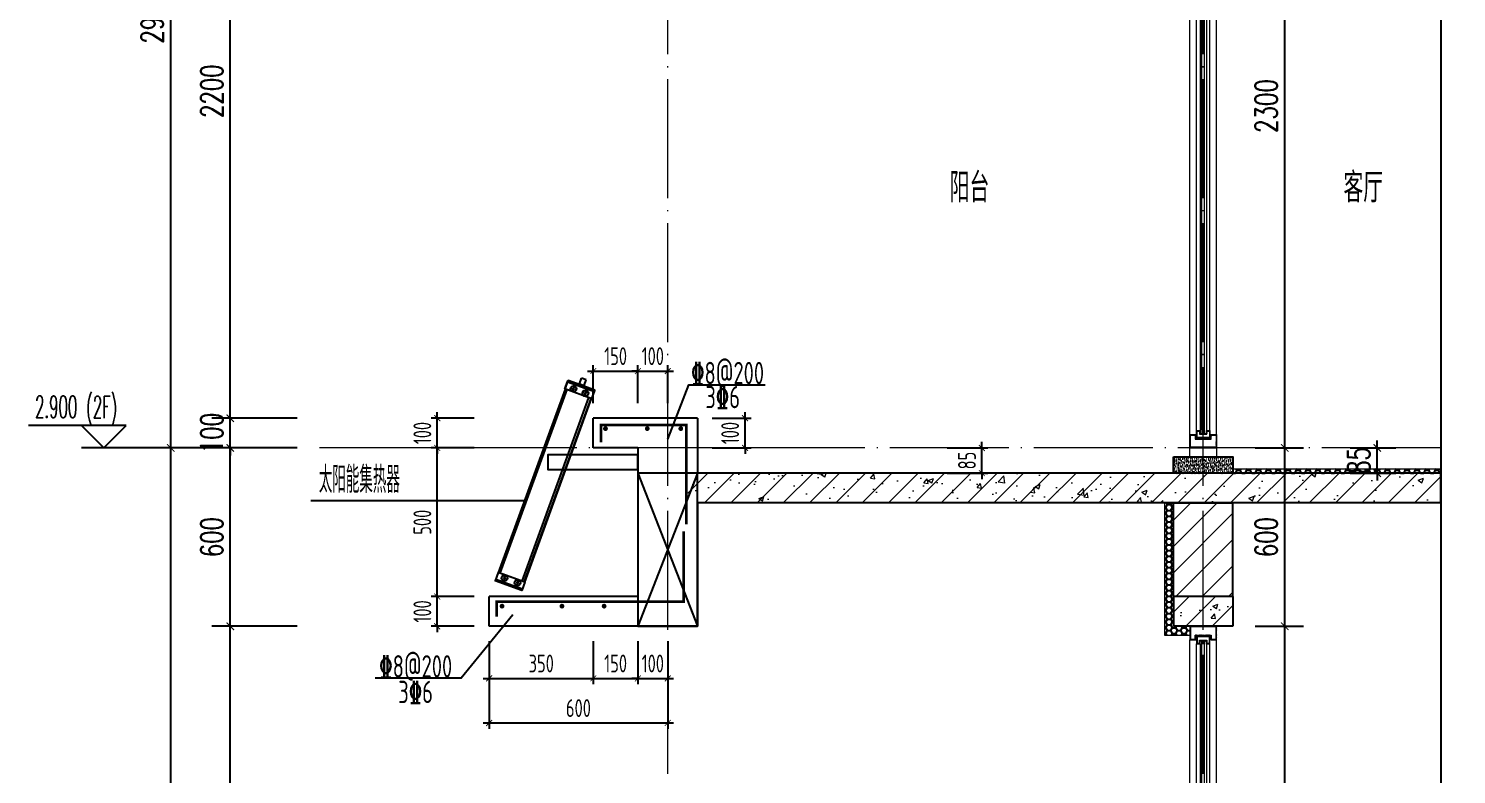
# Model space of a CAD drawing. Extents: x -1058961 to 23600, y -449123 to 2751847.
# Drawn here: x -97364 to -92565, y -31101 to -28592 of the extents above; entities that cross this region are included whole.
import ezdxf

# ---------------------------------------------------------------- set-up
doc = ezdxf.new("R2010")
doc.units = 0
doc.header["$LTSCALE"] = 1000
doc.linetypes.add('DOTE', pattern=[2.42, 2, -0.2, 0.02, -0.2])
doc.layers.get('0').update_dxf_attribs({"linetype": 'CONTINUOUS'})
doc.layers.get('DEFPOINTS').update_dxf_attribs({"linetype": 'CONTINUOUS'})
for name, color, linetype in [('DIM', 2, 'CONTINUOUS'), ('DIM_ELEV', 3, 'CONTINUOUS'), ('DIM_IDEN', 67, 'CONTINUOUS'), ('DIM_SYMB', 3, 'CONTINUOUS'), ('PUB_DIM', 3, 'CONTINUOUS'), ('PUB_TEXT', 2, 'CONTINUOUS'), ('REIN', 6, 'CONTINUOUS'), ('S-大样-砼线', 7, 'CONTINUOUS'), ('S-引出线', 40, 'CONTINUOUS'), ('TEXT', 2, 'CONTINUOUS'), ('WALL', 5, 'CONTINUOUS'), ('实线层', 7, 'CONTINUOUS'), ('立面-看线', 251, 'CONTINUOUS')]:
    doc.layers.add(name, color=color, linetype=linetype)
for name, color, linetype, lineweight in [('DOTE', 19, 'DOTE', 9), ('PUB_HATCH', 8, 'CONTINUOUS', 9), ('S_WINDOW', 144, 'CONTINUOUS', 15), ('细细', 250, 'CONTINUOUS', 0)]:
    doc.layers.add(name, color=color, linetype=linetype, lineweight=lineweight)
doc.styles.add('_TCH_DIM', font='SIMPLEX.shx', dxfattribs={"width": 0.7, "bigfont": 'GBCBIG.shx'})
doc.styles.add('_TCH_DIM_T3', font='SIMPLEX', dxfattribs={"width": 0.705882, "bigfont": 'GBCBIG'})
doc.styles.add('DIM_FONT_T3', font='SIMPLEX', dxfattribs={"width": 0.705882, "bigfont": 'GBCBIG'})
doc.styles.add('TSSD_DIMENSION', font='Tssdeng.shx', dxfattribs={"width": 0.7, "bigfont": 'tssdchn.shx'})
doc.styles.add('TSSD_REIN', font='tssdeng.shx', dxfattribs={"width": 0.7, "height": 300, "bigfont": 'tssdchn.shx'})
doc.dimstyles.new('_TCH_ARCH&&25', dxfattribs={"dimtxt": 74.375, "dimasz": 25, "dimexe": 62.5, "dimexo": 75, "dimgap": 25, "dimtad": 1, "dimdec": 0, "dimzin": 0, "dimdsep": 46, "dimtxsty": '_TCH_DIM_T3', "dimblk": 'ARCHTICK', "dimcen": 0.09, "dimclrt": 7, "dimazin": 0, "dimtfac": 1, "dimtdec": 0, "dimtix": 1, "dimtmove": 2, "dimatfit": 3, "dimldrblk": 'ARCHTICK', "dimfxl": 0, "dimtolj": 1, "dimtzin": 0, "dimarcsym": 0})
doc.dimstyles.new('TSSD_20_20', dxfattribs={"dimtxt": 60, "dimasz": 20, "dimexe": 20, "dimexo": 50, "dimgap": 20, "dimtad": 1, "dimdec": 0, "dimzin": 0, "dimdsep": 46, "dimtxsty": 'TSSD_DIMENSION', "dimblk": 'ARCHTICK', "dimblk1": 'ARCHTICK', "dimblk2": 'ARCHTICK', "dimcen": 0, "dimdle": 20, "dimclrt": 7, "dimadec": 0, "dimazin": 0, "dimtfac": 1, "dimtdec": 0, "dimtix": 1, "dimtmove": 2, "dimatfit": 3, "dimfxl": 0, "dimtolj": 1, "dimtzin": 0, "dimarcsym": 0})
pattern_1 = [(315, (145053.3697, 680712.4302), (-1.76776695, -1.76776695), []), (315, (145054.5482, 680712.4302), (-1.76776695, -1.76776695), [])]
pattern_2 = [(315, (145053.3697, 678374.192), (-1.76776695, -1.76776695), []), (315, (145054.5482, 678374.192), (-1.76776695, -1.76776695), [])]
pattern_3 = [(45, (-668291.086, 135539.91), (-44.194174, 44.194174), []), (50, (-668291.09, 135539.91), (179.315046, -15.688034), [18.75, -206.25]), (355, (-668291.09, 135539.91), (-34.687833, 188.048033), [15, -165]), (100.4514, (-668276.14, 135538.6), (144.627345, 172.359886), [15.93505, -175.28553]), (46.1842, (-668291.09, 135589.9), (266.81026, -41.37975), [28.125, -309.375]), (96.6356, (-668268.85, 135586.46), (233.66568, 243.52947), [23.90257, -262.92825]), (351.1842, (-668291.1, 135589.9), (233.66549, 243.52965), [22.5, -247.5]), (21, (-668266.09, 135577.41), (149.226763, -100.654723), [18.75, -206.25]), (326, (-668266.09, 135577.41), (60.828833, 181.28751), [15, -165]), (71.4514, (-668253.65, 135569.02), (210.055657, 80.632624), [15.93505, -175.28553]), (37.5, (-668291.086, 135539.91), (3.039964, 83.2234635), [0, -163, 0, -167.5, 0, -165.625]), (7.5, (-668291.09, 135539.91), (65.767384, 98.602928), [0, -95.5, 0, -159.25, 0, -63.125]), (327.5, (-668346.836, 135539.91), (133.455609, -5.638718), [0, -62.5, 0, -195, 0, -258.75]), (317.5, (-668371.84, 135539.91), (145.796542, 25.026246), [0, -81.25, 0, -129.5, 0, -183.75])]

# ---------------------------------------------------------------- blocks, each defined once
blk = doc.blocks.new('A$C01192DFB')
at = {"layer": '实线层', "color": 5}
for p, q in [((-245.2, 221), (-235.1, 248.7)), ((-244.8, 220.8), (-234.5, 249)), ((-146.5, 211.5), (-236.8, 244.3)), ((-146.9, 212), (-236.2, 244.4)), ((-235.1, 248.7), (-234.7, 248.5)), ((-145.3, 216.4), (-234.6, 248.9)), ((-145.2, 216.5), (-234.5, 249)), ((-196.4, 238.3), (-189.3, 257.6)), ((-174.3, 252.1), (-189.3, 257.6)), ((-181.3, 232.8), (-174.3, 252.1)), ((-468.5, -396.9), (-243.8, 220.5)), ((-243.5, 220.4), (-468.2, -397)), ((-467.7, -397.2), (-243, 220.2)), ((-240, 219.1), (-464.7, -398.3)), ((-239.5, 218.9), (-464.2, -398.5)), ((-166, 192.2), (-390.7, -425.2)), ((-165.7, 192), (-390.4, -425.3)), ((-155, 188.2), (-245.2, 221)), ((-219.7, 220.8), (-218.7, 223.5)), ((-217.8, 218.6), (-219.7, 220.8)), ((-219.4, 214.4), (-214.3, 228.2)), ((-218.7, 223.5), (-215.9, 224)), ((-215, 219.1), (-217.8, 218.6)), ((-215.9, 224), (-214, 221.8)), ((-214, 221.8), (-215, 219.1)), ((-196.4, 238.3), (-203, 237.5)), ((-176.7, 228), (-203, 237.5)), ((-196.4, 238.3), (-181.3, 232.8)), ((-181.3, 232.8), (-176.7, 228)), ((-179.3, 206.1), (-178.4, 208.8)), ((-177.5, 203.9), (-179.3, 206.1)), ((-179, 199.7), (-174, 213.5)), ((-178.4, 208.8), (-175.5, 209.3)), ((-174.6, 204.4), (-177.5, 203.9)), ((-175.5, 209.3), (-173.7, 207.1)), ((-173.7, 207.1), (-174.6, 204.4)), ((-155.5, 188.3), (-145.2, 216.5)), ((-155, 188.2), (-144.9, 215.9)), ((-144.9, 215.9), (-145.4, 216)), ((-381.9, -428.4), (-157.2, 189)), ((-156.8, 188.8), (-381.5, -428.6)), ((-381.1, -428.7), (-156.4, 188.7)), ((-469.9, -396.4), (-480, -424.1)), ((-480, -424.1), (-479.6, -424.3)), ((-469.5, -396.6), (-479.7, -424.8)), ((-390.4, -457.1), (-479.7, -424.6)), ((-390.5, -457.2), (-479.7, -424.8)), ((-388.2, -452.5), (-478.4, -419.7)), ((-388.8, -452.7), (-478.1, -420.2)), ((-379.7, -429.2), (-469.9, -396.4)), ((-379.7, -429.2), (-468, -397.1)), ((-450.2, -412.7), (-451.2, -415.4)), ((-451.2, -415.4), (-449.4, -417.6)), ((-445.9, -408), (-450.9, -421.8)), ((-447.4, -412.2), (-450.2, -412.7)), ((-449.4, -417.6), (-446.5, -417.1)), ((-445.5, -414.4), (-447.4, -412.2)), ((-446.5, -417.1), (-445.5, -414.4)), ((-406.6, -428.6), (-407.6, -431.3)), ((-407.6, -431.3), (-405.7, -433.5)), ((-402.2, -423.9), (-407.2, -437.7)), ((-403.7, -428.1), (-406.6, -428.6)), ((-401.9, -430.3), (-403.7, -428.1)), ((-402.9, -433), (-401.9, -430.3)), ((-380.2, -429.1), (-390.5, -457.2)), ((-379.7, -429.2), (-389.8, -456.9)), ((-405.7, -433.5), (-402.9, -433)), ((-389.8, -456.9), (-390.3, -456.8))]:
    blk.add_line(p, q, dxfattribs=at)
for points in [[(-236.8, 244.3), (-236.7, 244.4), (-236.5, 244.5), (-236.4, 244.5), (-236.2, 244.4)], [(-146.5, 211.5), (-146.5, 211.6), (-146.6, 211.7), (-146.7, 211.9), (-146.9, 212)], [(-478.4, -419.7), (-478.4, -419.8), (-478.4, -420), (-478.2, -420.1), (-478.1, -420.2)], [(-388.2, -452.5), (-388.3, -452.6), (-388.4, -452.7), (-388.6, -452.7), (-388.8, -452.7)]]:
    blk.add_lwpolyline(points, dxfattribs=at)
blk.add_lwpolyline([(0, 0), (-302.4, 0), (-302.4, -49.7), (0, -49.7)], close=True, dxfattribs=at)
for centre, radius in [((-216.8, 221.3), 10), ((-216.8, 221.3), 9.5), ((-176.5, 206.6), 10), ((-176.5, 206.6), 9.5), ((-448.4, -414.9), 10), ((-448.4, -414.9), 9.5), ((-404.7, -430.8), 10), ((-404.7, -430.8), 9.5)]:
    blk.add_circle(centre, radius, dxfattribs=at)
for centre, start, end in [((-234.7, 248.5), 70, 160), ((-145.4, 216), 340, 70), ((-479.6, -424.3), 160, 250), ((-390.3, -456.8), 250, 340)]:
    blk.add_arc(centre, 0.5, start, end, dxfattribs=at)
blk = doc.blocks.new('afzdfsregf')
at = {"layer": '细细'}
h = blk.add_hatch(dxfattribs=at)
h.set_pattern_fill('金属', color=256, style=0)
h.set_pattern_definition(pattern_1)
h.paths.add_polyline_path([(221063.8, 608913.8), (221043.8, 608913.8), (221043.8, 608927.3), (220993.8, 608927.3), (220993.8, 608913.8), (220973.8, 608913.8), (220973.8, 608958.8), (221063.8, 608958.8)])
h.paths.add_polyline_path([(221045.8, 608929.3), (221045.8, 608915.8), (221061.8, 608915.8), (221061.8, 608956.8), (220975.8, 608956.8), (220975.8, 608915.8), (220991.8, 608915.8), (220991.8, 608929.3)], flags=16)
h = blk.add_hatch(dxfattribs=at)
h.set_pattern_fill('金属', color=256, style=0)
h.set_pattern_definition(pattern_1)
h.paths.add_polyline_path([(220996.3, 608925.3), (220996.3, 608900.3), (221008.3, 608900.3), (221008.3, 608910.3), (221029.3, 608910.3), (221029.3, 608900.3), (221041.3, 608900.3), (221041.3, 608925.3)])
h.paths.add_polyline_path([(221039.3, 608923.3), (221039.3, 608902.3), (221031.3, 608902.3), (221031.3, 608912.3), (221006.3, 608912.3), (221006.3, 608902.3), (220998.3, 608902.3), (220998.3, 608923.3)], flags=16)
h = blk.add_hatch(color=256, dxfattribs=at)
edge = h.paths.add_edge_path()
edge.add_line((221023.3, 608910.3), (221023.3, 608898.3))
edge.add_arc((221018.8, 608890), 9.44, 61.5175, 118.4825)
edge.add_line((221014.3, 608898.3), (221014.3, 608910.3))
edge.add_arc((221018.8, 608918.6), 9.44, 241.5175, 298.4825)
h = blk.add_hatch(color=256, dxfattribs=at)
edge = h.paths.add_edge_path()
edge.add_line((221023.3, 606707.3), (221023.3, 606719.3))
edge.add_arc((221018.8, 606727.6), 9.44, 241.5175, 298.4825, ccw=False)
edge.add_line((221014.3, 606719.3), (221014.3, 606707.3))
edge.add_arc((221018.8, 606699), 9.44, 61.5175, 118.4825, ccw=False)
h = blk.add_hatch(dxfattribs=at)
h.set_pattern_fill('金属', color=256, style=0)
h.set_pattern_definition(pattern_2)
h.paths.add_polyline_path([(221063.8, 606703.8), (221043.8, 606703.8), (221043.8, 606690.3), (220993.8, 606690.3), (220993.8, 606703.8), (220973.8, 606703.8), (220973.8, 606658.8), (221063.8, 606658.8)])
h.paths.add_polyline_path([(221045.8, 606688.3), (221045.8, 606701.8), (221061.8, 606701.8), (221061.8, 606660.8), (220975.8, 606660.8), (220975.8, 606701.8), (220991.8, 606701.8), (220991.8, 606688.3)], flags=16)
h = blk.add_hatch(dxfattribs=at)
h.set_pattern_fill('金属', color=256, style=0)
h.set_pattern_definition(pattern_2)
h.paths.add_polyline_path([(220996.3, 606692.3), (220996.3, 606717.3), (221008.3, 606717.3), (221008.3, 606707.3), (221029.3, 606707.3), (221029.3, 606717.3), (221041.3, 606717.3), (221041.3, 606692.3)])
h.paths.add_polyline_path([(221039.3, 606694.3), (221039.3, 606715.3), (221031.3, 606715.3), (221031.3, 606705.3), (221006.3, 606705.3), (221006.3, 606715.3), (220998.3, 606715.3), (220998.3, 606694.3)], flags=16)
at = {"layer": 'S_WINDOW'}
for p, q in [((220973.8, 606703.8), (220973.8, 608913.8)), ((220996.3, 606717.3), (220996.3, 608900.3)), ((221041.3, 606717.3), (221041.3, 608900.3)), ((221063.8, 606703.8), (221063.8, 608913.8))]:
    blk.add_line(p, q, dxfattribs=at)
for points in [[(220973.8, 608958.8), (220973.8, 608913.8), (220993.8, 608913.8), (220993.8, 608927.3), (221043.8, 608927.3), (221043.8, 608913.8), (221063.8, 608913.8), (221063.8, 608958.8)], [(220975.8, 608956.8), (220975.8, 608915.8), (220991.8, 608915.8), (220991.8, 608929.3), (221045.8, 608929.3), (221045.8, 608915.8), (221061.8, 608915.8), (221061.8, 608956.8)], [(220996.3, 608925.3), (220996.3, 608900.3), (221008.3, 608900.3), (221008.3, 608910.3), (221029.3, 608910.3), (221029.3, 608900.3), (221041.3, 608900.3), (221041.3, 608925.3)], [(220998.3, 608923.3), (220998.3, 608902.3), (221006.3, 608902.3), (221006.3, 608912.3), (221031.3, 608912.3), (221031.3, 608902.3), (221039.3, 608902.3), (221039.3, 608923.3)], [(220973.8, 606658.8), (220973.8, 606703.8), (220993.8, 606703.8), (220993.8, 606690.3), (221043.8, 606690.3), (221043.8, 606703.8), (221063.8, 606703.8), (221063.8, 606658.8)], [(220975.8, 606660.8), (220975.8, 606701.8), (220991.8, 606701.8), (220991.8, 606688.3), (221045.8, 606688.3), (221045.8, 606701.8), (221061.8, 606701.8), (221061.8, 606660.8)], [(220996.3, 606692.3), (220996.3, 606717.3), (221008.3, 606717.3), (221008.3, 606707.3), (221029.3, 606707.3), (221029.3, 606717.3), (221041.3, 606717.3), (221041.3, 606692.3)], [(220998.3, 606694.3), (220998.3, 606715.3), (221006.3, 606715.3), (221006.3, 606705.3), (221031.3, 606705.3), (221031.3, 606715.3), (221039.3, 606715.3), (221039.3, 606694.3)]]:
    blk.add_lwpolyline(points, close=True, dxfattribs=at)
at = {"layer": '细细'}
for points in [[(221008.3, 608900.3), (221008.3, 606717.3)], [(221014.3, 606719.3), (221014.3, 608910.3)], [(221023.3, 606719.3), (221023.3, 608910.3)], [(221029.3, 608900.3), (221029.3, 606717.3)]]:
    blk.add_lwpolyline(points, dxfattribs=at)
for points in [[(221023.3, 608910.3), (221023.3, 608898.3, 0.253805), (221014.3, 608898.3), (221014.3, 608910.3, 0.253805)], [(221023.3, 606707.3), (221023.3, 606719.3, -0.253805), (221014.3, 606719.3), (221014.3, 606707.3, -0.253805)]]:
    blk.add_lwpolyline(points, format="xyb", close=True, dxfattribs=at)
blk = doc.blocks.new('_ArchTick')
at = {"color": 0, "linetype": 'ByBlock', "const_width": 0.15}
blk.add_lwpolyline([(-0.5, -0.5), (0.5, 0.5)], dxfattribs=at)
blk = doc.blocks.new('*D1685')
at = {"layer": 'DEFPOINTS', "color": 0}
for p in [(-93315.9, -30603.1), (-93141.9, -30603.1), (-93315.9, -32903.1)]:
    blk.add_point(p, dxfattribs=at)
at = {"layer": 'PUB_DIM', "color": 0, "lineweight": -2}
for p, q in [((-93240.9, -30603.1), (-93079.4, -30603.1)), ((-93141.9, -32903.1), (-93141.9, -30603.1)), ((-93240.9, -32903.1), (-93079.4, -32903.1))]:
    blk.add_line(p, q, dxfattribs=at)
at = {"layer": 'PUB_DIM', "color": 0, "lineweight": -2, "xscale": 25, "yscale": 25, "zscale": 25}
for p, rotation in [((-93141.9, -30603.1), 90), ((-93141.9, -32903.1), 270)]:
    blk.add_blockref('_ArchTick', p, dxfattribs=dict(at, rotation=rotation))
at = {"layer": 'PUB_DIM', "color": 7, "insert": (-93204.1, -31753.1), "char_height": 74.38, "attachment_point": 5, "rotation": 90, "style": '_TCH_DIM_T3'}
blk.add_mtext('\\A1;2300', dxfattribs=at)
blk = doc.blocks.new('*D1686')
at = {"layer": 'DEFPOINTS', "color": 0}
for p in [(-93315.9, -30003.1), (-93141.9, -30003.1), (-93315.9, -30603.1)]:
    blk.add_point(p, dxfattribs=at)
at = {"layer": 'PUB_DIM', "color": 0, "lineweight": -2}
for p, q in [((-93240.9, -30003.1), (-93079.4, -30003.1)), ((-93141.9, -30603.1), (-93141.9, -30003.1)), ((-93240.9, -30603.1), (-93079.4, -30603.1))]:
    blk.add_line(p, q, dxfattribs=at)
at = {"layer": 'PUB_DIM', "color": 0, "lineweight": -2, "xscale": 25, "yscale": 25, "zscale": 25}
for p, rotation in [((-93141.9, -30003.1), 90), ((-93141.9, -30603.1), 270)]:
    blk.add_blockref('_ArchTick', p, dxfattribs=dict(at, rotation=rotation))
at = {"layer": 'PUB_DIM', "color": 7, "insert": (-93204.1, -30303.1), "char_height": 74.38, "attachment_point": 5, "rotation": 90, "style": '_TCH_DIM_T3'}
blk.add_mtext('\\A1;600', dxfattribs=at)
blk = doc.blocks.new('*D1687')
at = {"layer": 'DEFPOINTS', "color": 0}
for p in [(-93315.9, -27703.1), (-93141.9, -27703.1), (-93315.9, -30003.1)]:
    blk.add_point(p, dxfattribs=at)
at = {"layer": 'PUB_DIM', "color": 0, "lineweight": -2}
for p, q in [((-93240.9, -27703.1), (-93079.4, -27703.1)), ((-93141.9, -30003.1), (-93141.9, -27703.1)), ((-93240.9, -30003.1), (-93079.4, -30003.1))]:
    blk.add_line(p, q, dxfattribs=at)
at = {"layer": 'PUB_DIM', "color": 0, "lineweight": -2, "xscale": 25, "yscale": 25, "zscale": 25}
for p, rotation in [((-93141.9, -27703.1), 90), ((-93141.9, -30003.1), 270)]:
    blk.add_blockref('_ArchTick', p, dxfattribs=dict(at, rotation=rotation))
at = {"layer": 'PUB_DIM', "color": 7, "insert": (-93204.1, -28853.1), "char_height": 74.38, "attachment_point": 5, "rotation": 90, "style": '_TCH_DIM_T3'}
blk.add_mtext('\\A1;2300', dxfattribs=at)
blk = doc.blocks.new('*D1711')
at = {"layer": 'DEFPOINTS', "color": 0}
for p in [(-95815.9, -30603.1), (-95215.9, -30603.1), (-95215.9, -30928.2)]:
    blk.add_point(p, dxfattribs=at)
at = {"layer": 'DIM', "color": 0, "lineweight": -2}
for p, q in [((-95815.9, -30653.1), (-95815.9, -30948.2)), ((-95215.9, -30653.1), (-95215.9, -30948.2)), ((-95835.9, -30928.2), (-95195.9, -30928.2))]:
    blk.add_line(p, q, dxfattribs=at)
at = {"layer": 'DIM', "color": 0, "lineweight": -2, "xscale": 20, "yscale": 20, "zscale": 20, "rotation": 180}
blk.add_blockref('_ArchTick', (-95815.9, -30928.2), dxfattribs=at)
at = {"layer": 'DIM', "color": 0, "lineweight": -2, "xscale": 20, "yscale": 20, "zscale": 20}
blk.add_blockref('_ArchTick', (-95215.9, -30928.2), dxfattribs=at)
at = {"layer": 'DIM', "color": 7, "insert": (-95515.9, -30878.2), "char_height": 60, "attachment_point": 5, "style": 'TSSD_DIMENSION'}
blk.add_mtext('\\A1;600', dxfattribs=at)
blk = doc.blocks.new('*D1712')
at = {"layer": 'DEFPOINTS', "color": 0}
for p in [(-95815.9, -30603.1), (-95465.9, -30603.1), (-95465.9, -30778.2)]:
    blk.add_point(p, dxfattribs=at)
at = {"layer": 'DIM', "color": 0, "lineweight": -2}
for p, q in [((-95815.9, -30653.1), (-95815.9, -30798.2)), ((-95465.9, -30653.1), (-95465.9, -30798.2)), ((-95835.9, -30778.2), (-95445.9, -30778.2))]:
    blk.add_line(p, q, dxfattribs=at)
at = {"layer": 'DIM', "color": 0, "lineweight": -2, "xscale": 20, "yscale": 20, "zscale": 20, "rotation": 180}
blk.add_blockref('_ArchTick', (-95815.9, -30778.2), dxfattribs=at)
at = {"layer": 'DIM', "color": 0, "lineweight": -2, "xscale": 20, "yscale": 20, "zscale": 20}
blk.add_blockref('_ArchTick', (-95465.9, -30778.2), dxfattribs=at)
at = {"layer": 'DIM', "color": 7, "insert": (-95640.9, -30728.2), "char_height": 60, "attachment_point": 5, "style": 'TSSD_DIMENSION'}
blk.add_mtext('\\A1;350', dxfattribs=at)
blk = doc.blocks.new('*D1713')
at = {"layer": 'DEFPOINTS', "color": 0}
for p in [(-95465.9, -30603.1), (-95315.9, -30603.1), (-95315.9, -30778.2)]:
    blk.add_point(p, dxfattribs=at)
at = {"layer": 'DIM', "color": 0, "lineweight": -2}
for p, q in [((-95465.9, -30653.1), (-95465.9, -30798.2)), ((-95315.9, -30653.1), (-95315.9, -30798.2)), ((-95485.9, -30778.2), (-95295.9, -30778.2))]:
    blk.add_line(p, q, dxfattribs=at)
at = {"layer": 'DIM', "color": 0, "lineweight": -2, "xscale": 20, "yscale": 20, "zscale": 20, "rotation": 180}
blk.add_blockref('_ArchTick', (-95465.9, -30778.2), dxfattribs=at)
at = {"layer": 'DIM', "color": 0, "lineweight": -2, "xscale": 20, "yscale": 20, "zscale": 20}
blk.add_blockref('_ArchTick', (-95315.9, -30778.2), dxfattribs=at)
at = {"layer": 'DIM', "color": 7, "insert": (-95390.9, -30728.2), "char_height": 60, "attachment_point": 5, "style": 'TSSD_DIMENSION'}
blk.add_mtext('\\A1;150', dxfattribs=at)
blk = doc.blocks.new('*D1714')
at = {"layer": 'DEFPOINTS', "color": 0}
for p in [(-95315.9, -30603.1), (-95215.9, -30603.1), (-95215.9, -30778.2)]:
    blk.add_point(p, dxfattribs=at)
at = {"layer": 'DIM', "color": 0, "lineweight": -2}
for p, q in [((-95315.9, -30653.1), (-95315.9, -30798.2)), ((-95215.9, -30653.1), (-95215.9, -30798.2)), ((-95315.9, -30778.2), (-95335.9, -30778.2)), ((-95315.9, -30778.2), (-95215.9, -30778.2)), ((-95215.9, -30778.2), (-95195.9, -30778.2))]:
    blk.add_line(p, q, dxfattribs=at)
at = {"layer": 'DIM', "color": 0, "lineweight": -2, "xscale": 20, "yscale": 20, "zscale": 20}
blk.add_blockref('_ArchTick', (-95315.9, -30778.2), dxfattribs=at)
at = {"layer": 'DIM', "color": 0, "lineweight": -2, "xscale": 20, "yscale": 20, "zscale": 20, "rotation": 180}
blk.add_blockref('_ArchTick', (-95215.9, -30778.2), dxfattribs=at)
at = {"layer": 'DIM', "color": 7, "insert": (-95265.9, -30728.2), "char_height": 60, "attachment_point": 5, "style": 'TSSD_DIMENSION'}
blk.add_mtext('\\A1;100', dxfattribs=at)
blk = doc.blocks.new('*D1715')
at = {"layer": 'DEFPOINTS', "color": 0}
for p in [(-94326.1, -30003.1), (-94160.1, -30003.1), (-94326.1, -30088.1)]:
    blk.add_point(p, dxfattribs=at)
at = {"layer": 'DIM', "color": 0, "lineweight": -2}
for p, q in [((-94160.1, -30003.1), (-94160.1, -29983.1)), ((-94276.1, -30003.1), (-94140.1, -30003.1)), ((-94160.1, -30088.1), (-94160.1, -30003.1)), ((-94276.1, -30088.1), (-94140.1, -30088.1)), ((-94160.1, -30088.1), (-94160.1, -30108.1))]:
    blk.add_line(p, q, dxfattribs=at)
at = {"layer": 'DIM', "color": 0, "lineweight": -2, "xscale": 20, "yscale": 20, "zscale": 20}
for p, rotation in [((-94160.1, -30003.1), 270), ((-94160.1, -30088.1), 90)]:
    blk.add_blockref('_ArchTick', p, dxfattribs=dict(at, rotation=rotation))
at = {"layer": 'DIM', "color": 7, "insert": (-94210.1, -30045.6), "char_height": 60, "attachment_point": 5, "rotation": 90, "style": 'TSSD_DIMENSION'}
blk.add_mtext('\\A1;85', dxfattribs=at)
blk = doc.blocks.new('*D1716')
at = {"layer": 'DEFPOINTS', "color": 0}
for p in [(-92997, -30003.1), (-92831, -30003.1), (-92997, -30088.1)]:
    blk.add_point(p, dxfattribs=at)
at = {"layer": 'PUB_DIM', "color": 0, "lineweight": -2}
for p, q in [((-92831, -30003.1), (-92831, -29978.1)), ((-92922, -30003.1), (-92768.5, -30003.1)), ((-92831, -30088.1), (-92831, -30003.1)), ((-92922, -30088.1), (-92768.5, -30088.1)), ((-92831, -30088.1), (-92831, -30113.1))]:
    blk.add_line(p, q, dxfattribs=at)
at = {"layer": 'PUB_DIM', "color": 0, "lineweight": -2, "xscale": 25, "yscale": 25, "zscale": 25}
for p, rotation in [((-92831, -30003.1), 270), ((-92831, -30088.1), 90)]:
    blk.add_blockref('_ArchTick', p, dxfattribs=dict(at, rotation=rotation))
at = {"layer": 'PUB_DIM', "color": 7, "insert": (-92893.2, -30045.6), "char_height": 74.38, "attachment_point": 5, "rotation": 90, "style": '_TCH_DIM_T3'}
blk.add_mtext('\\A1;85', dxfattribs=at)
blk = doc.blocks.new('*D1717')
at = {"layer": 'DEFPOINTS', "color": 0}
for p in [(-95315.9, -29744.5), (-95465.9, -29903.1), (-95315.9, -29903.1)]:
    blk.add_point(p, dxfattribs=at)
at = {"layer": 'DIM', "color": 0, "lineweight": -2}
for p, q in [((-95485.9, -29744.5), (-95295.9, -29744.5)), ((-95465.9, -29853.1), (-95465.9, -29724.5)), ((-95315.9, -29853.1), (-95315.9, -29724.5))]:
    blk.add_line(p, q, dxfattribs=at)
at = {"layer": 'DIM', "color": 0, "lineweight": -2, "xscale": 20, "yscale": 20, "zscale": 20, "rotation": 180}
blk.add_blockref('_ArchTick', (-95465.9, -29744.5), dxfattribs=at)
at = {"layer": 'DIM', "color": 0, "lineweight": -2, "xscale": 20, "yscale": 20, "zscale": 20}
blk.add_blockref('_ArchTick', (-95315.9, -29744.5), dxfattribs=at)
at = {"layer": 'DIM', "color": 7, "insert": (-95390.9, -29694.5), "char_height": 60, "attachment_point": 5, "style": 'TSSD_DIMENSION'}
blk.add_mtext('\\A1;150', dxfattribs=at)
blk = doc.blocks.new('*D1718')
at = {"layer": 'DEFPOINTS', "color": 0}
for p in [(-95215.9, -29744.5), (-95315.9, -29903.1), (-95215.9, -29903.1)]:
    blk.add_point(p, dxfattribs=at)
at = {"layer": 'DIM', "color": 0, "lineweight": -2}
for p, q in [((-95315.9, -29744.5), (-95335.9, -29744.5)), ((-95315.9, -29853.1), (-95315.9, -29724.5)), ((-95315.9, -29744.5), (-95215.9, -29744.5)), ((-95215.9, -29853.1), (-95215.9, -29724.5)), ((-95215.9, -29744.5), (-95195.9, -29744.5))]:
    blk.add_line(p, q, dxfattribs=at)
at = {"layer": 'DIM', "color": 0, "lineweight": -2, "xscale": 20, "yscale": 20, "zscale": 20}
blk.add_blockref('_ArchTick', (-95315.9, -29744.5), dxfattribs=at)
at = {"layer": 'DIM', "color": 0, "lineweight": -2, "xscale": 20, "yscale": 20, "zscale": 20, "rotation": 180}
blk.add_blockref('_ArchTick', (-95215.9, -29744.5), dxfattribs=at)
at = {"layer": 'DIM', "color": 7, "insert": (-95265.9, -29694.5), "char_height": 60, "attachment_point": 5, "style": 'TSSD_DIMENSION'}
blk.add_mtext('\\A1;100', dxfattribs=at)
blk = doc.blocks.new('*D1719')
at = {"layer": 'DEFPOINTS', "color": 0}
for p in [(-95115.9, -29903.1), (-94955.9, -29903.1), (-95115.9, -30003.1)]:
    blk.add_point(p, dxfattribs=at)
at = {"layer": 'DIM', "color": 0, "lineweight": -2}
for p, q in [((-94955.9, -29903.1), (-94955.9, -29883.1)), ((-95065.9, -29903.1), (-94935.9, -29903.1)), ((-94955.9, -30003.1), (-94955.9, -29903.1)), ((-95065.9, -30003.1), (-94935.9, -30003.1)), ((-94955.9, -30003.1), (-94955.9, -30023.1))]:
    blk.add_line(p, q, dxfattribs=at)
at = {"layer": 'DIM', "color": 0, "lineweight": -2, "xscale": 20, "yscale": 20, "zscale": 20}
for p, rotation in [((-94955.9, -29903.1), 270), ((-94955.9, -30003.1), 90)]:
    blk.add_blockref('_ArchTick', p, dxfattribs=dict(at, rotation=rotation))
at = {"layer": 'DIM', "color": 7, "insert": (-95005.9, -29953.1), "char_height": 60, "attachment_point": 5, "rotation": 90, "style": 'TSSD_DIMENSION'}
blk.add_mtext('\\A1;100', dxfattribs=at)
blk = doc.blocks.new('*D1720')
at = {"layer": 'DEFPOINTS', "color": 0}
for p in [(-95990.5, -29903.1), (-95815.9, -29903.1), (-95815.9, -30003.1)]:
    blk.add_point(p, dxfattribs=at)
at = {"layer": 'DIM', "color": 0, "lineweight": -2}
for p, q in [((-95990.5, -29903.1), (-95990.5, -29883.1)), ((-95865.9, -29903.1), (-96010.5, -29903.1)), ((-95990.5, -30003.1), (-95990.5, -29903.1)), ((-95865.9, -30003.1), (-96010.5, -30003.1)), ((-95990.5, -30003.1), (-95990.5, -30023.1))]:
    blk.add_line(p, q, dxfattribs=at)
at = {"layer": 'DIM', "color": 0, "lineweight": -2, "xscale": 20, "yscale": 20, "zscale": 20}
for p, rotation in [((-95990.5, -29903.1), 270), ((-95990.5, -30003.1), 90)]:
    blk.add_blockref('_ArchTick', p, dxfattribs=dict(at, rotation=rotation))
at = {"layer": 'DIM', "color": 7, "insert": (-96040.5, -29953.1), "char_height": 60, "attachment_point": 5, "rotation": 90, "style": 'TSSD_DIMENSION'}
blk.add_mtext('\\A1;100', dxfattribs=at)
blk = doc.blocks.new('*D1721')
at = {"layer": 'DEFPOINTS', "color": 0}
for p in [(-95990.5, -30003.1), (-95815.9, -30003.1), (-95815.9, -30503.1)]:
    blk.add_point(p, dxfattribs=at)
at = {"layer": 'DIM', "color": 0, "lineweight": -2}
for p, q in [((-95990.5, -30523.1), (-95990.5, -29983.1)), ((-95865.9, -30003.1), (-96010.5, -30003.1)), ((-95865.9, -30503.1), (-96010.5, -30503.1))]:
    blk.add_line(p, q, dxfattribs=at)
at = {"layer": 'DIM', "color": 0, "lineweight": -2, "xscale": 20, "yscale": 20, "zscale": 20}
for p, rotation in [((-95990.5, -30003.1), 90), ((-95990.5, -30503.1), 270)]:
    blk.add_blockref('_ArchTick', p, dxfattribs=dict(at, rotation=rotation))
at = {"layer": 'DIM', "color": 7, "insert": (-96040.5, -30253.1), "char_height": 60, "attachment_point": 5, "rotation": 90, "style": 'TSSD_DIMENSION'}
blk.add_mtext('\\A1;500', dxfattribs=at)
blk = doc.blocks.new('*D1722')
at = {"layer": 'DEFPOINTS', "color": 0}
for p in [(-95990.5, -30503.1), (-95815.9, -30503.1), (-95815.9, -30603.1)]:
    blk.add_point(p, dxfattribs=at)
at = {"layer": 'DIM', "color": 0, "lineweight": -2}
for p, q in [((-95865.9, -30503.1), (-96010.5, -30503.1)), ((-95990.5, -30503.1), (-95990.5, -30483.1)), ((-95990.5, -30603.1), (-95990.5, -30503.1)), ((-95865.9, -30603.1), (-96010.5, -30603.1)), ((-95990.5, -30603.1), (-95990.5, -30623.1))]:
    blk.add_line(p, q, dxfattribs=at)
at = {"layer": 'DIM', "color": 0, "lineweight": -2, "xscale": 20, "yscale": 20, "zscale": 20}
for p, rotation in [((-95990.5, -30503.1), 270), ((-95990.5, -30603.1), 90)]:
    blk.add_blockref('_ArchTick', p, dxfattribs=dict(at, rotation=rotation))
at = {"layer": 'DIM', "color": 7, "insert": (-96040.5, -30553.1), "char_height": 60, "attachment_point": 5, "rotation": 90, "style": 'TSSD_DIMENSION'}
blk.add_mtext('\\A1;100', dxfattribs=at)
blk = doc.blocks.new('*D1550')
at = {"layer": 'DEFPOINTS', "color": 0}
for p in [(-96686.1, -30603.1), (-96386.1, -30603.1), (-96386.1, -32303.1)]:
    blk.add_point(p, dxfattribs=at)
at = {"layer": 'PUB_DIM', "color": 0, "lineweight": -2}
for p, q in [((-96461.1, -30603.1), (-96748.6, -30603.1)), ((-96686.1, -32303.1), (-96686.1, -30603.1)), ((-96461.1, -32303.1), (-96748.6, -32303.1))]:
    blk.add_line(p, q, dxfattribs=at)
at = {"layer": 'PUB_DIM', "color": 0, "lineweight": -2, "xscale": 25, "yscale": 25, "zscale": 25}
for p, rotation in [((-96686.1, -30603.1), 90), ((-96686.1, -32303.1), 270)]:
    blk.add_blockref('_ArchTick', p, dxfattribs=dict(at, rotation=rotation))
at = {"layer": 'PUB_DIM', "color": 7, "insert": (-96748.3, -31453.1), "char_height": 74.38, "attachment_point": 5, "rotation": 90, "style": '_TCH_DIM_T3'}
blk.add_mtext('\\A1;1700', dxfattribs=at)
blk = doc.blocks.new('*D1551')
at = {"layer": 'DEFPOINTS', "color": 0}
for p in [(-96686.1, -30003.1), (-96386.1, -30003.1), (-96386.1, -30603.1)]:
    blk.add_point(p, dxfattribs=at)
at = {"layer": 'PUB_DIM', "color": 0, "lineweight": -2}
for p, q in [((-96461.1, -30003.1), (-96748.6, -30003.1)), ((-96686.1, -30603.1), (-96686.1, -30003.1)), ((-96461.1, -30603.1), (-96748.6, -30603.1))]:
    blk.add_line(p, q, dxfattribs=at)
at = {"layer": 'PUB_DIM', "color": 0, "lineweight": -2, "xscale": 25, "yscale": 25, "zscale": 25}
for p, rotation in [((-96686.1, -30003.1), 90), ((-96686.1, -30603.1), 270)]:
    blk.add_blockref('_ArchTick', p, dxfattribs=dict(at, rotation=rotation))
at = {"layer": 'PUB_DIM', "color": 7, "insert": (-96748.3, -30303.1), "char_height": 74.38, "attachment_point": 5, "rotation": 90, "style": '_TCH_DIM_T3'}
blk.add_mtext('\\A1;600', dxfattribs=at)
blk = doc.blocks.new('*D1552')
at = {"layer": 'DEFPOINTS', "color": 0}
for p in [(-96686.1, -29903.1), (-96386.1, -29903.1), (-96386.1, -30003.1)]:
    blk.add_point(p, dxfattribs=at)
at = {"layer": 'PUB_DIM', "color": 0, "lineweight": -2}
for p, q in [((-96686.1, -29903.1), (-96686.1, -29878.1)), ((-96461.1, -29903.1), (-96748.6, -29903.1)), ((-96686.1, -30003.1), (-96686.1, -29903.1)), ((-96461.1, -30003.1), (-96748.6, -30003.1)), ((-96686.1, -30003.1), (-96686.1, -30028.1))]:
    blk.add_line(p, q, dxfattribs=at)
at = {"layer": 'PUB_DIM', "color": 0, "lineweight": -2, "xscale": 25, "yscale": 25, "zscale": 25}
for p, rotation in [((-96686.1, -29903.1), 270), ((-96686.1, -30003.1), 90)]:
    blk.add_blockref('_ArchTick', p, dxfattribs=dict(at, rotation=rotation))
at = {"layer": 'PUB_DIM', "color": 7, "insert": (-96748.3, -29953.1), "char_height": 74.38, "attachment_point": 5, "rotation": 90, "style": '_TCH_DIM_T3'}
blk.add_mtext('\\A1;100', dxfattribs=at)
blk = doc.blocks.new('*D1553')
at = {"layer": 'DEFPOINTS', "color": 0}
for p in [(-96686.1, -27703.1), (-96386.1, -27703.1), (-96386.1, -29903.1)]:
    blk.add_point(p, dxfattribs=at)
at = {"layer": 'PUB_DIM', "color": 0, "lineweight": -2}
for p, q in [((-96461.1, -27703.1), (-96748.6, -27703.1)), ((-96686.1, -29903.1), (-96686.1, -27703.1)), ((-96461.1, -29903.1), (-96748.6, -29903.1))]:
    blk.add_line(p, q, dxfattribs=at)
at = {"layer": 'PUB_DIM', "color": 0, "lineweight": -2, "xscale": 25, "yscale": 25, "zscale": 25}
for p, rotation in [((-96686.1, -27703.1), 90), ((-96686.1, -29903.1), 270)]:
    blk.add_blockref('_ArchTick', p, dxfattribs=dict(at, rotation=rotation))
at = {"layer": 'PUB_DIM', "color": 7, "insert": (-96748.3, -28803.1), "char_height": 74.38, "attachment_point": 5, "rotation": 90, "style": '_TCH_DIM_T3'}
blk.add_mtext('\\A1;2200', dxfattribs=at)
blk = doc.blocks.new('*D1569')
at = {"layer": 'DEFPOINTS', "color": 0}
for p in [(-96886.1, -30003.1), (-96386.1, -30003.1), (-96386.1, -32903.1)]:
    blk.add_point(p, dxfattribs=at)
at = {"layer": 'PUB_DIM', "color": 0, "lineweight": -2}
for p, q in [((-96461.1, -30003.1), (-96948.6, -30003.1)), ((-96886.1, -32903.1), (-96886.1, -30003.1)), ((-96461.1, -32903.1), (-96948.6, -32903.1))]:
    blk.add_line(p, q, dxfattribs=at)
at = {"layer": 'PUB_DIM', "color": 0, "lineweight": -2, "xscale": 25, "yscale": 25, "zscale": 25}
for p, rotation in [((-96886.1, -30003.1), 90), ((-96886.1, -32903.1), 270)]:
    blk.add_blockref('_ArchTick', p, dxfattribs=dict(at, rotation=rotation))
at = {"layer": 'PUB_DIM', "color": 7, "insert": (-96948.3, -31453.1), "char_height": 74.38, "attachment_point": 5, "rotation": 90, "style": '_TCH_DIM_T3'}
blk.add_mtext('\\A1;2900', dxfattribs=at)
blk = doc.blocks.new('*D1570')
at = {"layer": 'DEFPOINTS', "color": 0}
for p in [(-96886.1, -27103.1), (-96386.1, -27103.1), (-96386.1, -30003.1)]:
    blk.add_point(p, dxfattribs=at)
at = {"layer": 'PUB_DIM', "color": 0, "lineweight": -2}
for p, q in [((-96461.1, -27103.1), (-96948.6, -27103.1)), ((-96886.1, -30003.1), (-96886.1, -27103.1)), ((-96461.1, -30003.1), (-96948.6, -30003.1))]:
    blk.add_line(p, q, dxfattribs=at)
at = {"layer": 'PUB_DIM', "color": 0, "lineweight": -2, "xscale": 25, "yscale": 25, "zscale": 25}
for p, rotation in [((-96886.1, -27103.1), 90), ((-96886.1, -30003.1), 270)]:
    blk.add_blockref('_ArchTick', p, dxfattribs=dict(at, rotation=rotation))
at = {"layer": 'PUB_DIM', "color": 7, "insert": (-96948.3, -28553.1), "char_height": 74.38, "attachment_point": 5, "rotation": 90, "style": '_TCH_DIM_T3'}
blk.add_mtext('\\A1;2900', dxfattribs=at)
blk = doc.blocks.new('A$C6EAB53B2')
at = {"layer": 'REIN'}
blk.add_lwpolyline([(818.6, 871.6, 9, 9, 0), (818.6, 929.8, 9, 9, 0), (1104.4, 929.8, 9, 9, 0), (1104.4, 595.1, 9, 9, 0)], format="xyseb", dxfattribs=at)
at = {"layer": 'REIN', "const_width": 8}
for points in [[(829.1, 917.5, 1), (837.1, 917.5, 1)], [(969.6, 917.5, 1), (977.6, 917.5, 1)], [(1082.2, 917.5, 1), (1090.2, 917.5, 1)], [(481.4, 320.3, 1), (489.4, 320.3, 1)], [(682.9, 320.3, 1), (690.9, 320.3, 1)], [(824.6, 320.3, 1), (832.6, 320.3, 1)]]:
    blk.add_lwpolyline(points, format="xyb", close=True, dxfattribs=at)
at = {"layer": 'REIN', "const_width": 9}
blk.add_lwpolyline([(467.5, 285.1), (467.5, 335.4), (1096.1, 335.4), (1096.1, 572.3)], dxfattribs=at)
at = {"layer": 'S-大样-砼线'}
for p, q in [((942.2, 767.5), (1142.2, 252.5)), ((1142.2, 767.5), (942.2, 252.5))]:
    blk.add_line(p, q, dxfattribs=at)
blk.add_lwpolyline([(1142.2, 767.5), (942.2, 767.5), (942.2, 252.5), (1142.2, 252.5)], close=True, dxfattribs=at)
at = {"layer": 'S-引出线'}
for points in [[(1042.2, 882.2), (1112.8, 1064.4), (1369.8, 1064.4)], [(521.6, 291.2), (347.8, 77.8), (59.4, 77.8)]]:
    blk.add_lwpolyline(points, dxfattribs=at)
at = {"layer": 'TEXT', "style": 'TSSD_REIN', "width": 0.7}
for s, p in [('%%1328@200', (1121, 1067)), ('3%%1326', (1168.9, 986.1)), ('%%1328@200', (72.9, 80.4)), ('3%%1326', (136.7, -5.8))]:
    blk.add_text(s, height=75, rotation=0, dxfattribs=at).set_placement(p)
blk = doc.blocks.new('20210809.02270736')
at = {"layer": 'TEXT'}
blk.add_blockref('A$C6EAB53B2', (87095.1, 66580.9), dxfattribs=at)

msp = doc.modelspace()

# ---------------------------------------------------------------- hatches: boundary and pattern name
at = {"layer": 'PUB_HATCH'}
h = msp.add_hatch(dxfattribs=at)
h.set_pattern_fill('钢筋混凝土', color=256, scale=25, style=0)
h.set_pattern_definition(pattern_3)
h.paths.add_polyline_path([(-92617.38, -30088.12), (-95115.91, -30088.12), (-95182.57, -30121.46), (-95115.91, -30188.12), (-92617.38, -30188.12)])
h = msp.add_hatch(dxfattribs=at)
h.set_pattern_fill('普通砖', color=256, scale=25, style=0)
h.set_pattern_definition([(45, (-668291.086, 135584.79), (-44.1941915, 44.1941915), [])])
h.paths.add_polyline_path([(-93515.91, -30503.12), (-93315.91, -30503.12), (-93315.91, -30188.12), (-93515.91, -30188.12)])
h = msp.add_hatch(dxfattribs=at)
h.set_pattern_fill('钢筋混凝土', color=256, scale=25, style=0)
h.set_pattern_definition(pattern_3)
h.paths.add_polyline_path([(-93515.91, -30503.12), (-93515.91, -30603.12), (-93315.91, -30603.12), (-93315.91, -30503.12)])
at = {"layer": '立面-看线'}
h = msp.add_hatch(dxfattribs=at)
h.set_pattern_fill('碎沙', color=256, scale=4)
h.set_pattern_definition([(37.5, (-894569.145, -415450.074), (-0.32000626, 9.78826475), [0, -7.7216, 0, -8.636, 0, -8.255]), (7.5, (-894569.145, -415450.074), (8.99046566, 14.33650201), [0, -4.1656, 0, -6.9596, 0, -2.667]), (327.5, (-894575.393, -415450.074), (15.819847405, 0.02874369), [0, -2.54, 0, -9.144, 0, -11.938]), (317.5, (-894575.393, -415450.074), (15.27112905, 4.45858647), [0, -1.27, 0, -5.9944, 0, -6.858])])
h.paths.add_polyline_path([(-93515.91, -30088.12), (-93315.91, -30088.12), (-93315.91, -30033.12), (-93515.91, -30033.12)])
h = msp.add_hatch(dxfattribs=at)
h.set_pattern_fill('HONEY', color=256, scale=7)
h.set_pattern_definition([(0, (-894669.145, -415450.074), (16.66875, 9.623705), [11.1125, -22.225]), (120, (-894669.145, -415450.074), (-16.66874801, 9.62370845), [11.1125, -22.225]), (60, (-894669.145, -415450.074), (1.99e-06, 19.24741345), [-22.225, 11.1125])])
h.paths.add_polyline_path([(-92617.38, -30073.12), (-93315.91, -30073.12), (-93315.91, -30088.12), (-92617.38, -30088.12)])
h = msp.add_hatch(dxfattribs=at)
h.set_pattern_fill('HONEY', color=256, scale=7)
h.set_pattern_definition([(0, (-894569.145, -415450.074), (16.66875, 9.623705), [11.1125, -22.225]), (120, (-894569.145, -415450.074), (-16.66874801, 9.62370845), [11.1125, -22.225]), (60, (-894569.145, -415450.074), (1.99e-06, 19.24741345), [-22.225, 11.1125])])
h.paths.add_polyline_path([(-93545.91, -30188.12), (-93515.91, -30188.12), (-93515.91, -30603.12), (-93460.91, -30603.12), (-93460.91, -30633.12), (-93545.91, -30633.12)])

# ---------------------------------------------------------------- linework, layer by layer
at = {"layer": 'DIM_ELEV'}
for p, q in [((-97036.1, -29928.12), (-97364.1, -29928.12)), ((-97111.1, -30003.12), (-97186.1, -29928.12)), ((-97111.1, -30003.12), (-97036.1, -29928.12)), ((-96686.1, -30003.12), (-97186.1, -30003.12))]:
    msp.add_line(p, q, dxfattribs=at)
at = {"layer": 'DIM_IDEN'}
for p, q in [((-95877.38, -30180.63), (-96414.82, -30180.63)), ((-95696.3, -30180.63), (-95877.38, -30180.63))]:
    msp.add_line(p, q, dxfattribs=at)
at = {"layer": 'DIM_SYMB'}
msp.add_lwpolyline([(-92617.38, -14983.12), (-92617.38, -24615), (-92564.88, -24634.11), (-92669.88, -24652.62), (-92617.38, -24671.25), (-92617.38, -34303.12)], dxfattribs=at)
at = {"layer": 'DOTE', "color": 1, "linetype": 'DOTE', "ltscale": 0.2}
for p, q in [((-95215.91, -34003.12), (-95215.91, -14403.12)), ((-93415.91, -34003.12), (-93415.91, -14403.12)), ((-92617.38, -30003.12), (-96386.1, -30003.12))]:
    msp.add_line(p, q, dxfattribs=at)
at = {"layer": 'PUB_HATCH', "color": 215}
msp.add_line((-93315.91, -30073.12), (-92617.38, -30073.12), dxfattribs=at)
msp.add_lwpolyline([(-93545.91, -30188.12), (-93545.91, -30633.12), (-93460.91, -30633.12)], dxfattribs=at)
at = {"layer": 'S_WINDOW'}
msp.add_lwpolyline([(-93460.91, -30003.12), (-93370.91, -30003.12), (-93370.91, -30033.12), (-93460.91, -30033.12)], close=True, dxfattribs=at)
at = {"layer": 'WALL'}
for p, q in [((-95115.91, -29903.12), (-95465.91, -29903.12)), ((-95465.91, -30003.12), (-95465.91, -29903.12)), ((-95115.91, -29903.12), (-95115.91, -30088.12)), ((-95315.91, -30003.12), (-95465.91, -30003.12)), ((-95315.91, -30003.12), (-95315.91, -30088.12)), ((-95315.91, -30088.12), (-95315.91, -30503.12)), ((-92617.38, -30088.12), (-95115.91, -30088.12)), ((-92617.38, -30188.12), (-92617.38, -30088.12)), ((-92617.38, -30188.12), (-95115.91, -30188.12)), ((-95115.91, -30188.12), (-95115.91, -30603.12)), ((-93515.91, -30503.12), (-93515.91, -30188.12)), ((-93515.91, -30188.12), (-93315.91, -30188.12)), ((-93315.91, -30503.12), (-93315.91, -30188.12)), ((-95315.91, -30503.12), (-95815.91, -30503.12)), ((-95815.91, -30603.12), (-95815.91, -30503.12)), ((-93515.91, -30503.12), (-93515.91, -30603.12)), ((-93315.91, -30503.12), (-93515.91, -30503.12)), ((-93315.91, -30503.12), (-93315.91, -30603.12)), ((-95115.91, -30603.12), (-95815.91, -30603.12)), ((-93315.91, -30603.12), (-93515.91, -30603.12))]:
    msp.add_line(p, q, dxfattribs=at)
msp.add_lwpolyline([(-93515.91, -30033.12), (-93315.91, -30033.12), (-93315.91, -30088.12), (-93515.91, -30088.12)], close=True, dxfattribs=at)

# ---------------------------------------------------------------- block references
for name, p in [('afzdfsregf', (-314434.67, -636661.88)), ('A$C01192DFB', (-95315.91, -30025.87)), ('afzdfsregf', (-314434.67, -639561.88))]:
    msp.add_blockref(name, p)
at = {"layer": 'REIN'}
msp.add_blockref('20210809.02270736', (-183353.25, -97436.55), dxfattribs=at)

# ---------------------------------------------------------------- texts
at = {"layer": 'PUB_TEXT'}
for s, height, style, width, p in [('阳台', 100, 'TSSD_REIN', 0.7, (-94267.99, -29177.5)), ('客厅', 100, 'TSSD_REIN', 0.7, (-92944.5, -29177.5)), ('2.900', 74.375, '_TCH_DIM', 0.494118, (-97342.2, -29901.87)), ('(2F)', 74.375, '_TCH_DIM', 0.494118, (-97170.05, -29903.1)), ('太阳能集热器', 89.362, 'DIM_FONT_T3', 0.705882, (-96388.57, -30154.38))]:
    msp.add_text(s, height=height, dxfattribs=dict(at, style=style, width=width)).set_placement(p)

# ---------------------------------------------------------------- dimensions: what is measured, and where the dimension line sits
at = {"layer": 'DIM'}
for p1, p2, distance, picture, middle in [((-95465.91, -29903.12), (-95315.91, -29903.12), 158.59, '*D1717', (-95390.91, -29694.53)), ((-95315.91, -29903.12), (-95215.91, -29903.12), 158.59, '*D1718', (-95265.91, -29694.53)), ((-95815.91, -30003.12), (-95815.91, -29903.12), 174.61, '*D1720', (-96040.52, -29953.12)), ((-95115.91, -30003.12), (-95115.91, -29903.12), -160, '*D1719', (-95005.91, -29953.12)), ((-95815.91, -30503.12), (-95815.91, -30003.12), 174.61, '*D1721', (-96040.52, -30253.12)), ((-94326.08, -30088.12), (-94326.08, -30003.12), -165.96, '*D1715', (-94210.12, -30045.62)), ((-95815.91, -30603.12), (-95815.91, -30503.12), 174.61, '*D1722', (-96040.52, -30553.12)), ((-95815.91, -30603.12), (-95215.87, -30603.12), -325.06, '*D1711', (-95515.89, -30878.18)), ((-95815.91, -30603.12), (-95465.87, -30603.12), -175.06, '*D1712', (-95640.89, -30728.18)), ((-95465.87, -30603.12), (-95315.87, -30603.12), -175.06, '*D1713', (-95390.87, -30728.18)), ((-95315.87, -30603.12), (-95215.87, -30603.12), -175.06, '*D1714', (-95265.87, -30728.18))]:
    dim = msp.add_aligned_dim(p1=p1, p2=p2, distance=distance, dimstyle='TSSD_20_20', dxfattribs=at)
    dim.commit()
    dim.dimension.update_dxf_attribs({"geometry": picture, "text_midpoint": middle})
at = {"layer": 'PUB_DIM'}
for p1, p2, distance, picture, middle in [((-96386.1, -30003.12), (-96386.1, -27103.12), 500, '*D1570', (-96948.29, -28553.12)), ((-96386.1, -29903.12), (-96386.1, -27703.12), 300, '*D1553', (-96748.29, -28803.12)), ((-93315.91, -30003.12), (-93315.91, -27703.12), -173.97, '*D1687', (-93204.12, -28853.12)), ((-96386.1, -30003.12), (-96386.1, -29903.12), 300, '*D1552', (-96748.29, -29953.12)), ((-96386.1, -32903.12), (-96386.1, -30003.12), 500, '*D1569', (-96948.29, -31453.12)), ((-96386.1, -30603.12), (-96386.1, -30003.12), 300, '*D1551', (-96748.29, -30303.12)), ((-93315.91, -30603.12), (-93315.91, -30003.12), -173.97, '*D1686', (-93204.12, -30303.12)), ((-92996.96, -30088.12), (-92996.96, -30003.12), -165.96, '*D1716', (-92893.19, -30045.62)), ((-96386.1, -32303.12), (-96386.1, -30603.12), 300, '*D1550', (-96748.29, -31453.12)), ((-93315.91, -32903.12), (-93315.91, -30603.12), -173.97, '*D1685', (-93204.12, -31753.12))]:
    dim = msp.add_aligned_dim(p1=p1, p2=p2, distance=distance, dimstyle='_TCH_ARCH&&25', dxfattribs=at)
    dim.commit()
    dim.dimension.update_dxf_attribs({"geometry": picture, "text_midpoint": middle})

doc.saveas('drawing.dxf')
